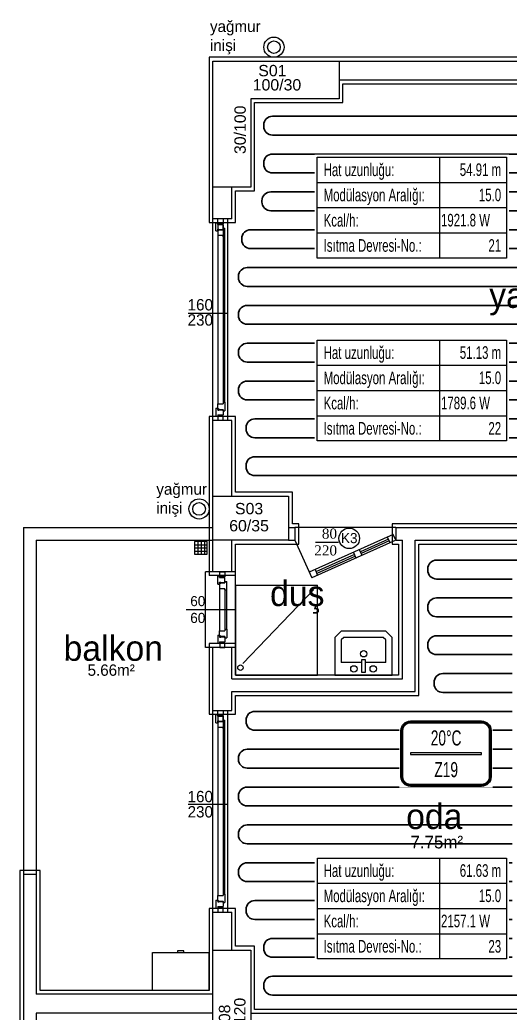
# Model space of a CAD drawing. Header units: centimetres. Extents: x 252602 to 265542, y -444050 to -441150.
# Drawn here: x 252602 to 252991, y -442256 to -441468 of the extents above; entities that cross this region are included whole.
import ezdxf
from ezdxf.enums import TextEntityAlignment as Align

# ---------------------------------------------------------------- set-up
doc = ezdxf.new("R2010")
doc.units = ezdxf.units.CM
for name, color, linetype in [('ROTAS-ISITMA-ETIKET', 2, 'Continuous'), ('ROTAS-ISITMA-MAHAL-ETIKET', 2, 'Continuous'), ('ROTAS-MIMARI', 8, 'Continuous'), ('ROTAS-MIMARI-YAZI', 8, 'Continuous')]:
    doc.layers.add(name, color=color, linetype=linetype)
doc.layers.add('ROTAS-ISITMA-PEX', color=1, linetype='Continuous', lineweight=30)
doc.styles.add('arial_1_18', font='arial.ttf', dxfattribs={"height": 0.2})
doc.styles.add('ROTAS-YAZI', font='arial.ttf')

# ---------------------------------------------------------------- blocks, each defined once
blk = doc.blocks.new('ROTAS-YI-ETIKET')
at = {"color": 2}
for p, q in [((96.87, 0), (96.87, -80)), ((0, -20), (150, -20)), ((0, -40), (150, -40)), ((0, -60), (150, -60))]:
    blk.add_line(p, q, dxfattribs=at)
at = {"color": 2, "extrusion": (0, 0, -1)}
blk.add_lwpolyline([(-150, 0), (-150, -80), (0, -80), (0, 0)], close=True, dxfattribs=at)
at = {"color": 2, "style": 'ROTAS-YAZI', "width": 0.65}
for s, p in [('Hat uzunluğu:', (5, -10)), ('Modülasyon Aralığı:', (5, -30)), ('Kcal/h:', (5, -50)), ('Isıtma Devresi-No.:', (5, -70))]:
    blk.add_text(s, height=10, dxfattribs=at).set_placement(p, align=Align.MIDDLE_LEFT)
at = {"color": 2, "style": 'ROTAS-YAZI', "width": 0.65, "flags": 1}
for tag in ['ALAN', 'NO', 'DERECE', 'BORU', 'MAHAL']:
    blk.add_attdef(tag, (0, 0), '', height=5, dxfattribs=at)
at = {"color": 2, "style": 'ROTAS-YAZI', "width": 0.65}
for tag, p in [('UZ', (145.7, -14.93)), ('AR', (145.7, -34.94)), ('NO1', (145.7, -75.02))]:
    blk.add_attdef(tag, text='', height=10, dxfattribs=at).set_placement(p, align=Align.RIGHT)
blk.add_attdef('YER', (98.01, -54.93), '', height=10, dxfattribs=at)
blk = doc.blocks.new('ROTAS-YI-MAHAL')
at = {"color": 2, "extrusion": (0, 0, -1)}
for points in [[(35.71, -18.44), (35.71, 18.44, 0.414214), (28.21, 25.94), (-28.21, 25.94, 0.414214), (-35.71, 18.44), (-35.71, -18.44, 0.414214), (-28.21, -25.94), (28.21, -25.94, 0.414214)], [(34.21, -18.44), (34.21, 18.44, 0.414214), (28.21, 24.44), (-28.21, 24.44, 0.414214), (-34.21, 18.44), (-34.21, -18.44, 0.414214), (-28.21, -24.44), (28.21, -24.44, 0.414214)]]:
    blk.add_lwpolyline(points, format="xyb", close=True, dxfattribs=at)
at = {"color": 4, "extrusion": (0, 0, -1)}
for points in [[(35.21, -18.44), (35.21, 18.44, 0.414214), (28.21, 25.44), (-28.21, 25.44, 0.414214), (-35.21, 18.44), (-35.21, -18.44, 0.414214), (-28.21, -25.44), (28.21, -25.44, 0.414214)], [(34.71, -18.44), (34.71, 18.44, 0.414214), (28.21, 24.94), (-28.21, 24.94, 0.414214), (-34.71, 18.44), (-34.71, -18.44, 0.414214), (-28.21, -24.94), (28.21, -24.94, 0.414214)]]:
    blk.add_lwpolyline(points, format="xyb", close=True, dxfattribs=at)
at = {"color": 2, "extrusion": (0, 0, -1)}
blk.add_lwpolyline([(28.21, -0.75), (-28.21, -0.75), (-28.21, 0.75), (28.21, 0.75)], close=True, dxfattribs=at)
at = {"color": 4, "style": 'ROTAS-YAZI', "width": 0.65}
blk.add_attdef('DERECE', (-12.12, 6.47), '', height=12, dxfattribs=at)
at = {"color": 2, "style": 'ROTAS-YAZI', "width": 0.65, "flags": 1}
for tag in ['ALAN', 'MAHAL']:
    blk.add_attdef(tag, (0, 0), '', height=5, dxfattribs=at)
at = {"color": 1, "style": 'ROTAS-YAZI', "width": 0.65}
blk.add_attdef('NO', (-9.26, -18.64), '', height=12, dxfattribs=at)

msp = doc.modelspace()

# ---------------------------------------------------------------- linework, layer by layer
at = {"layer": 'ROTAS-ISITMA-PEX'}
for points in [[(253165.5, -441544.5), (252802.5, -441544.5, 0.414214), (252795.5, -441551.5), (252795.5, -441552.5, 0.414214), (252802.5, -441559.5), (253150.5, -441559.5, -0.414214)], [(253150.5, -441574.5), (252802.5, -441574.5, 0.414214), (252795.5, -441581.5), (252795.5, -441582.5, 0.414214), (252802.5, -441589.5), (253150.5, -441589.5, -0.414214)], [(253150.5, -441604.5), (252801.11, -441604.5, 0.414214), (252794.11, -441611.5), (252794.11, -441612.5, 0.414214), (252801.11, -441619.5), (253150.5, -441619.5, -0.414214)], [(253150.5, -441634.5), (252785.11, -441634.5, 0.414214), (252778.11, -441641.5), (252778.11, -441642.5, 0.414214), (252785.11, -441649.5), (253150.5, -441649.5, -0.414214)], [(253150.5, -441664.5), (252782.5, -441664.5, 0.414214), (252775.5, -441671.5), (252775.5, -441672.5, 0.414214), (252782.5, -441679.5), (253150.5, -441679.5, -0.414214)], [(253135.5, -441694.5), (252782.5, -441694.5, 0.414214), (252775.5, -441701.5), (252775.5, -441702.5, 0.414214), (252782.5, -441709.5), (253120.5, -441709.5, -0.414214)], [(253120.5, -441724.5), (252782.5, -441724.5, 0.414214), (252775.5, -441731.5), (252775.5, -441732.5, 0.414214), (252782.5, -441739.5), (253120.5, -441739.5, -0.414214)], [(253120.5, -441754.5), (252782.5, -441754.5, 0.414214), (252775.5, -441761.5), (252775.5, -441762.5, 0.414214), (252782.5, -441769.5), (253120.5, -441769.5, -0.414214)], [(253120.5, -441784.5), (252788.5, -441784.5, 0.414214), (252781.5, -441791.5), (252781.5, -441792.5, 0.414214), (252788.5, -441799.5), (253120.5, -441799.5, -0.414214)], [(253120.5, -441814.5), (252788.5, -441814.5, 0.414214), (252781.5, -441821.5), (252781.5, -441822.5, 0.414214), (252788.5, -441829.5), (253127.5, -441829.5)], [(252992.5, -441911.5), (252932.5, -441911.5, -0.414214), (252925.5, -441904.5), (252925.5, -441903.5, -0.414214), (252932.5, -441896.5), (252999.5, -441896.5)], [(252992.5, -441941.5), (252932.5, -441941.5, -0.414214), (252925.5, -441934.5), (252925.5, -441933.5, -0.414214), (252932.5, -441926.5), (252992.5, -441926.5, 0.414214)], [(252992.5, -441971.5), (252932.5, -441971.5, -0.414214), (252925.5, -441964.5), (252925.5, -441963.5, -0.414214), (252932.5, -441956.5), (252992.5, -441956.5, 0.414214)], [(252992.5, -442001.5), (252937.5, -442001.5, -0.414214), (252930.5, -441994.5), (252930.5, -441993.5, -0.414214), (252937.5, -441986.5), (252992.5, -441986.5, 0.414214)], [(252992.5, -442031.5), (252788.5, -442031.5, -0.414214), (252781.5, -442024.5), (252781.5, -442023.5, -0.414214), (252788.5, -442016.5), (252992.5, -442016.5, 0.414214)], [(252992.5, -442061.5), (252782.5, -442061.5, -0.414214), (252775.5, -442054.5), (252775.5, -442053.5, -0.414214), (252782.5, -442046.5), (252992.5, -442046.5, 0.414214)], [(252992.5, -442091.5), (252782.5, -442091.5, -0.414214), (252775.5, -442084.5), (252775.5, -442083.5, -0.414214), (252782.5, -442076.5), (252992.5, -442076.5, 0.414214)], [(252992.5, -442121.5), (252782.5, -442121.5, -0.414214), (252775.5, -442114.5), (252775.5, -442113.5, -0.414214), (252782.5, -442106.5), (252992.5, -442106.5, 0.414214)], [(252992.5, -442151.5), (252782.5, -442151.5, -0.414214), (252775.5, -442144.5), (252775.5, -442143.5, -0.414214), (252782.5, -442136.5), (252992.5, -442136.5, 0.414214)], [(252992.5, -442181.5), (252788.5, -442181.5, -0.414214), (252781.5, -442174.5), (252781.5, -442173.5, -0.414214), (252788.5, -442166.5), (252992.5, -442166.5, 0.414214)], [(252992.5, -442211.5), (252802.5, -442211.5, -0.414214), (252795.5, -442204.5), (252795.5, -442203.5, -0.414214), (252802.5, -442196.5), (252992.5, -442196.5, 0.414214)], [(253007.5, -442241.5), (252802.5, -442241.5, -0.414214), (252795.5, -442234.5), (252795.5, -442233.5, -0.414214), (252802.5, -442226.5), (252992.5, -442226.5, 0.414214)]]:
    msp.add_lwpolyline(points, format="xyb", dxfattribs=at)
at = {"layer": 'ROTAS-MIMARI', "ltscale": 0.03}
for p, q in [((252855.24, -441497.76), (252752.24, -441497.76)), ((252752.24, -441497.76), (252752.24, -441600.76)), ((253035.24, -441497.76), (252855.24, -441497.76)), ((252855.24, -441500.76), (253035.24, -441500.76)), ((252855.24, -441515.76), (253035.24, -441515.76)), ((252858.24, -441518.76), (253032.24, -441518.76)), ((252858.24, -441533.76), (252858.24, -441518.76)), ((252788.24, -441603.76), (252788.24, -441533.76)), ((252788.24, -441533.76), (252858.24, -441533.76)), ((252752.24, -441600.76), (252752.24, -441628.76)), ((252755.24, -441625.76), (252755.24, -441600.76)), ((252770.24, -441625.76), (252770.24, -441600.76)), ((252773.24, -441628.76), (252773.24, -441603.76)), ((252773.24, -441603.76), (252788.24, -441603.76)), ((252752.24, -441628.76), (252773.24, -441628.76)), ((252770.24, -441625.76), (252755.24, -441625.76)), ((252755.24, -441785.76), (252755.24, -441625.76)), ((252757.65, -441629.06), (252759.05, -441629.06)), ((252757.65, -441635.46), (252757.65, -441629.06)), ((252759.05, -441629.06), (252759.05, -441772.56)), ((252759.05, -441630.26), (252759.05, -441629.06)), ((252759.05, -441630.26), (252763.25, -441630.26)), ((252759.25, -441629.76), (252759.25, -441625.76)), ((252763.25, -441629.76), (252759.25, -441629.76)), ((252763.25, -441625.76), (252763.25, -441629.76)), ((252763.25, -441630.26), (252763.25, -441771.36)), ((252763.25, -441634.26), (252763.25, -441630.26)), ((252767.05, -441785.76), (252767.05, -441625.76)), ((252757.65, -441635.46), (252759.05, -441635.46)), ((252759.05, -441633.96), (252760.05, -441633.96)), ((252759.05, -441635.46), (252759.05, -441633.96)), ((252759.05, -441634.56), (252759.05, -441638.96)), ((252759.05, -441634.56), (252759.55, -441634.56)), ((252759.05, -441638.96), (252763.25, -441638.96)), ((252759.55, -441634.86), (252759.55, -441634.56)), ((252759.55, -441634.86), (252760.05, -441634.86)), ((252760.05, -441634.26), (252760.05, -441633.96)), ((252760.05, -441634.26), (252763.25, -441634.26)), ((252760.05, -441634.86), (252760.05, -441634.56)), ((252760.05, -441634.56), (252763.25, -441634.56)), ((252763.25, -441633.36), (252763.25, -441634.56)), ((252763.25, -441633.36), (252764.65, -441633.36)), ((252763.25, -441640.16), (252763.25, -441638.96)), ((252763.25, -441640.16), (252764.65, -441640.16)), ((252764.65, -441771.36), (252764.65, -441633.36)), ((252764.65, -441640.16), (252764.65, -441633.36)), ((252735.61, -441700.81), (252767.05, -441700.81)), ((252759.05, -441772.56), (252763.25, -441772.56)), ((252759.05, -441776.96), (252759.05, -441772.56)), ((252763.25, -441771.36), (252763.25, -441772.56)), ((252763.25, -441771.36), (252764.65, -441771.36)), ((252764.65, -441771.36), (252764.65, -441778.16)), ((252757.65, -441776.06), (252757.65, -441782.46)), ((252757.65, -441776.06), (252759.05, -441776.06)), ((252757.65, -441782.46), (252759.05, -441782.46)), ((252759.05, -441776.06), (252759.05, -441777.56)), ((252759.05, -441776.96), (252759.55, -441776.96)), ((252759.05, -441777.56), (252760.05, -441777.56)), ((252759.05, -441781.26), (252759.05, -441782.46)), ((252759.05, -441781.26), (252763.25, -441781.26)), ((252759.25, -441781.76), (252759.25, -441785.76)), ((252763.25, -441781.76), (252759.25, -441781.76)), ((252759.55, -441776.66), (252760.05, -441776.66)), ((252759.55, -441776.66), (252759.55, -441776.96)), ((252760.05, -441776.66), (252760.05, -441776.96)), ((252760.05, -441776.96), (252763.25, -441776.96)), ((252760.05, -441777.26), (252760.05, -441777.56)), ((252760.05, -441777.26), (252763.25, -441777.26)), ((252763.25, -441778.16), (252763.25, -441776.96)), ((252763.25, -441777.26), (252763.25, -441781.26)), ((252763.25, -441778.16), (252764.65, -441778.16)), ((252763.25, -441785.76), (252763.25, -441781.76)), ((252752.24, -441782.76), (252752.24, -441845.76)), ((252773.24, -441782.76), (252752.24, -441782.76)), ((252755.24, -441845.76), (252755.24, -441785.76)), ((252770.24, -441785.76), (252755.24, -441785.76)), ((252770.24, -441845.76), (252770.24, -441785.76)), ((252773.24, -441842.76), (252773.24, -441782.76)), ((252818.24, -441842.76), (252773.24, -441842.76)), ((252818.24, -441867.76), (252818.24, -441842.76)), ((252752.24, -441845.76), (252752.24, -441880.76)), ((252823.24, -441867.76), (252818.24, -441867.76)), ((252823.24, -441883.76), (252823.24, -441867.76)), ((253083.24, -441867.76), (252897.43, -441867.76)), ((252897.43, -441867.76), (252897.43, -441883.76)), ((252815.24, -441870.76), (252820.24, -441870.76)), ((252900.24, -441870.76), (252820.24, -441870.76)), ((252898.19, -441876.2), (252831.63, -441906.11)), ((252900.24, -441880.76), (252898.19, -441876.2)), ((252900.43, -441870.76), (253080.24, -441870.76)), ((252900.43, -441880.76), (252900.43, -441870.76)), ((252750.77, -441881.86), (252740.77, -441881.86)), ((252740.77, -441881.86), (252740.77, -441891.86)), ((252740.77, -441884.33), (252750.77, -441884.33)), ((252743.24, -441881.86), (252743.24, -441891.86)), ((252745.86, -441881.86), (252745.86, -441891.86)), ((252748.47, -441881.86), (252748.47, -441891.86)), ((252750.77, -441891.86), (252750.77, -441881.86)), ((252752.24, -441880.76), (252752.24, -441908.76)), ((252755.24, -441905.76), (252755.24, -441880.76)), ((252770.24, -441905.76), (252770.24, -441880.76)), ((252773.24, -441908.76), (252773.24, -441883.76)), ((252773.24, -441883.76), (252815.24, -441883.76)), ((252815.24, -441880.76), (252820.24, -441880.76)), ((252815.24, -441883.76), (252823.24, -441883.76)), ((252820.24, -441880.76), (252833.68, -441910.67)), ((252900.24, -441880.76), (252833.68, -441910.67)), ((252836.62, -441882.25), (252854.73, -441882.25)), ((252894.37, -441879.89), (252872.09, -441889.9)), ((252895.01, -441881.33), (252872.73, -441891.34)), ((252895.68, -441882.81), (252893.63, -441878.25)), ((252897.43, -441883.76), (252902.43, -441883.76)), ((252900.43, -441880.76), (252905.43, -441880.76)), ((252902.43, -441883.76), (252902.43, -441987.76)), ((252905.43, -441990.76), (252905.43, -441880.76)), ((252915.43, -441880.76), (253025.24, -441880.76)), ((252915.43, -442000.76), (252915.43, -441880.76)), ((252918.43, -441883.76), (253022.24, -441883.76)), ((252918.43, -442003.76), (252918.43, -441883.76)), ((252740.77, -441886.86), (252750.77, -441886.86)), ((252740.77, -441889.39), (252750.77, -441889.39)), ((252740.77, -441891.86), (252750.77, -441891.86)), ((252867.53, -441891.95), (252836.93, -441905.7)), ((252868.84, -441894.87), (252866.79, -441890.31)), ((252873.4, -441892.82), (252871.35, -441888.26)), ((252868.17, -441893.39), (252837.57, -441907.14)), ((252749.24, -441965.76), (252749.24, -441905.76)), ((252755.24, -441905.76), (252749.24, -441905.76)), ((252770.24, -441905.76), (252755.24, -441905.76)), ((252760.74, -441909.76), (252760.74, -441905.76)), ((252760.74, -441905.76), (252764.74, -441905.76)), ((252764.74, -441905.76), (252764.74, -441909.76)), ((252773.24, -441905.76), (252770.24, -441905.76)), ((252773.24, -441965.76), (252773.24, -441905.76)), ((252836.19, -441904.06), (252838.24, -441908.62)), ((252773.24, -441908.76), (252752.24, -441908.76)), ((252759.14, -441915.48), (252759.14, -441909.08)), ((252759.14, -441909.08), (252760.54, -441909.08)), ((252759.14, -441915.48), (252760.54, -441915.48)), ((252760.54, -441910.28), (252760.54, -441909.08)), ((252760.54, -441910.28), (252764.74, -441910.28)), ((252760.54, -441915.48), (252760.54, -441913.98)), ((252760.54, -441913.98), (252761.54, -441913.98)), ((252760.54, -441914.58), (252761.04, -441914.58)), ((252760.54, -441914.58), (252760.54, -441918.98)), ((252764.74, -441909.76), (252760.74, -441909.76)), ((252761.04, -441914.88), (252761.04, -441914.58)), ((252761.04, -441914.88), (252761.54, -441914.88)), ((252761.54, -441914.28), (252761.54, -441913.98)), ((252761.54, -441914.28), (252764.74, -441914.28)), ((252761.54, -441914.58), (252764.74, -441914.58)), ((252761.54, -441914.88), (252761.54, -441914.58)), ((252764.74, -441914.28), (252764.74, -441910.28)), ((252764.74, -441913.38), (252766.14, -441913.38)), ((252764.74, -441913.38), (252764.74, -441914.58)), ((252766.14, -441920.18), (252766.14, -441913.38)), ((252773.24, -441987.76), (252773.24, -441916.38)), ((252773.24, -441916.38), (252773.24, -441987.76)), ((252773.24, -441916.38), (252838.24, -441916.38)), ((252838.24, -441987.76), (252838.24, -441916.38)), ((252760.54, -441918.98), (252764.74, -441918.98)), ((252760.54, -441918.98), (252760.54, -441952.56)), ((252764.74, -441920.18), (252764.74, -441918.98)), ((252764.74, -441920.18), (252766.14, -441920.18)), ((252764.74, -441920.18), (252764.74, -441951.36)), ((252766.14, -441951.36), (252766.14, -441920.18)), ((252835.23, -441919.93), (252779.07, -441978.52)), ((252733.97, -441935.76), (252773.24, -441935.76)), ((252760.54, -441952.56), (252764.74, -441952.56)), ((252760.54, -441956.96), (252760.54, -441952.56)), ((252764.74, -441951.36), (252764.74, -441952.56)), ((252764.74, -441951.36), (252766.14, -441951.36)), ((252766.14, -441951.36), (252766.14, -441958.16)), ((252856.95, -441952.76), (252851.95, -441957.76)), ((252892.27, -441952.76), (252856.95, -441952.76)), ((252897.27, -441957.76), (252892.27, -441952.76)), ((252752.24, -441962.76), (252752.24, -442018.76)), ((252773.24, -441962.76), (252752.24, -441962.76)), ((252759.14, -441956.06), (252759.14, -441962.46)), ((252759.14, -441956.06), (252760.54, -441956.06)), ((252759.14, -441962.46), (252760.54, -441962.46)), ((252760.54, -441956.06), (252760.54, -441957.56)), ((252760.54, -441956.96), (252761.04, -441956.96)), ((252760.54, -441957.56), (252761.54, -441957.56)), ((252760.54, -441961.26), (252760.54, -441962.46)), ((252760.54, -441961.26), (252764.74, -441961.26)), ((252760.74, -441961.76), (252760.74, -441965.76)), ((252764.74, -441961.76), (252760.74, -441961.76)), ((252761.04, -441956.66), (252761.54, -441956.66)), ((252761.04, -441956.66), (252761.04, -441956.96)), ((252761.54, -441956.66), (252761.54, -441956.96)), ((252761.54, -441956.96), (252764.74, -441956.96)), ((252761.54, -441957.26), (252761.54, -441957.56)), ((252761.54, -441957.26), (252764.74, -441957.26)), ((252764.74, -441958.16), (252764.74, -441956.96)), ((252764.74, -441957.26), (252764.74, -441961.26)), ((252764.74, -441958.16), (252766.14, -441958.16)), ((252764.74, -441965.76), (252764.74, -441961.76)), ((252851.95, -441957.76), (252851.95, -441987.76)), ((252859.02, -441957.76), (252856.95, -441959.84)), ((252856.95, -441959.84), (252856.95, -441977.76)), ((252890.2, -441957.76), (252859.02, -441957.76)), ((252892.27, -441959.84), (252890.2, -441957.76)), ((252892.27, -441977.76), (252892.27, -441959.84)), ((252897.27, -441987.76), (252897.27, -441957.76)), ((252755.24, -441965.76), (252749.24, -441965.76)), ((252755.24, -442015.76), (252755.24, -441965.76)), ((252770.24, -441965.76), (252755.24, -441965.76)), ((252760.74, -441965.76), (252764.74, -441965.76)), ((252770.24, -441990.76), (252770.24, -441965.76)), ((252773.24, -441965.76), (252770.24, -441965.76)), ((252872.94, -441977.76), (252856.95, -441977.76)), ((252876.28, -441975.48), (252872.94, -441975.48)), ((252872.94, -441975.48), (252872.94, -441985.48)), ((252876.28, -441985.48), (252876.28, -441975.48)), ((252892.27, -441977.76), (252876.28, -441977.76)), ((252872.94, -441985.48), (252876.28, -441985.48)), ((252770.24, -441990.76), (252905.43, -441990.76)), ((252902.43, -441987.76), (252773.24, -441987.76)), ((252773.24, -441987.76), (252838.24, -441987.76)), ((252851.95, -441987.76), (252897.27, -441987.76)), ((252770.24, -442015.76), (252770.24, -442000.76)), ((252770.24, -442000.76), (252915.43, -442000.76)), ((252773.24, -442018.76), (252773.24, -442003.76)), ((252773.24, -442003.76), (252918.43, -442003.76)), ((252752.24, -442018.76), (252773.24, -442018.76)), ((252755.24, -442015.76), (252770.24, -442015.76)), ((252755.24, -442175.76), (252755.24, -442015.76)), ((252759.25, -442019.76), (252759.25, -442015.76)), ((252763.25, -442015.76), (252763.25, -442019.76)), ((252767.05, -442175.76), (252767.05, -442015.76)), ((252757.65, -442019.06), (252759.05, -442019.06)), ((252757.65, -442025.46), (252757.65, -442019.06)), ((252757.65, -442025.46), (252759.05, -442025.46)), ((252759.05, -442019.06), (252759.05, -442162.56)), ((252759.05, -442020.26), (252759.05, -442019.06)), ((252759.05, -442020.26), (252763.25, -442020.26)), ((252759.05, -442023.96), (252760.05, -442023.96)), ((252759.05, -442025.46), (252759.05, -442023.96)), ((252759.05, -442024.56), (252759.05, -442028.96)), ((252759.05, -442024.56), (252759.55, -442024.56)), ((252763.25, -442019.76), (252759.25, -442019.76)), ((252759.55, -442024.86), (252759.55, -442024.56)), ((252759.55, -442024.86), (252760.05, -442024.86)), ((252760.05, -442024.26), (252760.05, -442023.96)), ((252760.05, -442024.26), (252763.25, -442024.26)), ((252760.05, -442024.86), (252760.05, -442024.56)), ((252760.05, -442024.56), (252763.25, -442024.56)), ((252763.25, -442020.26), (252763.25, -442161.36)), ((252763.25, -442024.26), (252763.25, -442020.26)), ((252763.25, -442023.36), (252763.25, -442024.56)), ((252763.25, -442023.36), (252764.65, -442023.36)), ((252764.65, -442161.36), (252764.65, -442023.36)), ((252764.65, -442030.16), (252764.65, -442023.36)), ((252759.05, -442028.96), (252763.25, -442028.96)), ((252763.25, -442030.16), (252763.25, -442028.96)), ((252763.25, -442030.16), (252764.65, -442030.16)), ((252735.65, -442090.18), (252767.05, -442090.18)), ((252618.24, -442142.76), (252602.24, -442142.76)), ((252602.24, -442142.76), (252602.24, -442348.76)), ((252618.24, -442237.76), (252618.24, -442142.76)), ((252615.24, -442145.76), (252605.24, -442145.76)), ((252605.24, -442145.76), (252605.24, -442345.76)), ((252615.24, -442145.76), (252615.24, -442240.76)), ((252757.65, -442166.06), (252757.65, -442172.46)), ((252757.65, -442166.06), (252759.05, -442166.06)), ((252759.05, -442162.56), (252763.25, -442162.56)), ((252759.05, -442166.96), (252759.05, -442162.56)), ((252759.05, -442166.06), (252759.05, -442167.56)), ((252759.05, -442166.96), (252759.55, -442166.96)), ((252759.05, -442167.56), (252760.05, -442167.56)), ((252759.55, -442166.66), (252760.05, -442166.66)), ((252759.55, -442166.66), (252759.55, -442166.96)), ((252760.05, -442166.66), (252760.05, -442166.96)), ((252760.05, -442166.96), (252763.25, -442166.96)), ((252760.05, -442167.26), (252760.05, -442167.56)), ((252760.05, -442167.26), (252763.25, -442167.26)), ((252763.25, -442161.36), (252763.25, -442162.56)), ((252763.25, -442161.36), (252764.65, -442161.36)), ((252763.25, -442168.16), (252763.25, -442166.96)), ((252763.25, -442167.26), (252763.25, -442171.26)), ((252763.25, -442168.16), (252764.65, -442168.16)), ((252764.65, -442161.36), (252764.65, -442168.16)), ((252773.24, -442172.76), (252752.24, -442172.76)), ((252752.24, -442172.76), (252752.24, -442237.76)), ((252755.24, -442205.76), (252755.24, -442175.76)), ((252755.24, -442175.76), (252770.24, -442175.76)), ((252757.65, -442172.46), (252759.05, -442172.46)), ((252759.05, -442171.26), (252759.05, -442172.46)), ((252759.05, -442171.26), (252763.25, -442171.26)), ((252759.25, -442171.76), (252759.25, -442175.76)), ((252763.25, -442171.76), (252759.25, -442171.76)), ((252763.25, -442175.76), (252763.25, -442171.76)), ((252770.24, -442205.76), (252770.24, -442175.76)), ((252773.24, -442202.76), (252773.24, -442172.76)), ((252707.24, -442207.76), (252752.24, -442207.76)), ((252707.24, -442237.76), (252707.24, -442207.76)), ((252732.23, -442206.47), (252727.25, -442206.47)), ((252727.25, -442206.47), (252727.25, -442207.76)), ((252732.23, -442207.76), (252732.23, -442206.47)), ((252752.24, -442237.76), (252752.24, -442207.76)), ((252788.24, -442202.76), (252773.24, -442202.76)), ((252788.24, -442252.76), (252788.24, -442202.76)), ((252752.24, -442237.76), (252618.24, -442237.76)), ((252752.24, -442237.76), (252707.24, -442237.76)), ((252755.24, -442240.76), (252615.24, -442240.76)), ((253022.24, -442252.76), (252788.24, -442252.76)), ((252755.24, -442255.76), (252615.24, -442255.76)), ((252615.24, -442255.76), (252615.24, -442345.76)), ((252785.24, -442255.76), (253025.24, -442255.76))]:
    msp.add_line(p, q, dxfattribs=at)
for points in [[(252755.24, -441600.76), (252755.24, -441500.76)], [(252755.24, -441500.76), (252855.24, -441500.76)], [(252855.24, -441500.76), (252855.24, -441530.76)], [(252855.24, -441530.76), (252785.24, -441530.76)], [(252785.24, -441530.76), (252785.24, -441600.76)], [(252785.24, -441600.76), (252755.24, -441600.76)], [(252755.24, -441880.76), (252755.24, -441845.76)], [(252755.24, -441845.76), (252815.24, -441845.76)], [(252815.24, -441845.76), (252815.24, -441880.76)], [(252605.24, -441870.76), (252605.24, -442145.76)], [(252605.24, -441870.76), (252755.24, -441870.76)], [(252820.24, -441870.76), (252820.24, -441880.76)], [(252615.24, -441880.76), (252615.24, -442145.76)], [(252615.24, -441880.76), (252755.24, -441880.76)], [(252815.24, -441880.76), (252755.24, -441880.76)], [(252755.24, -442325.76), (252755.24, -442205.76)], [(252755.24, -442205.76), (252785.24, -442205.76)], [(252785.24, -442205.76), (252785.24, -442325.76)]]:
    msp.add_lwpolyline(points, dxfattribs=at)
for centre, radius in [((252803.59, -441489.76), 8), ((252803.59, -441489.76), 5), ((252744.24, -441855.94), 8), ((252744.24, -441855.94), 5), ((252863.26, -441879.27), 8.14), ((252874.74, -441970.81), 2.52), ((252777.04, -441981.81), 2.18), ((252866.95, -441982.76), 2.52), ((252882.27, -441982.76), 2.52)]:
    msp.add_circle(centre, radius, dxfattribs=at)

# ---------------------------------------------------------------- texts
at = {"layer": 'ROTAS-MIMARI-YAZI', "ltscale": 0.03, "style": 'arial_1_18'}
for s, p in [('S01', (252791.18, -441512.84)), ('100/30', (252786.78, -441524.11)), ('S03', (252772.73, -441860.18)), ('60/35', (252768.15, -441873.72))]:
    msp.add_text(s, height=9, dxfattribs=at).set_placement(p)
for s, p in [('30/100', (252781.26, -441574.51)), ('30/120', (252781.05, -442282.04)), ('S08', (252768.94, -442271.35))]:
    msp.add_text(s, height=9, rotation=90, dxfattribs=at).set_placement(p)
at = {"layer": 'ROTAS-MIMARI-YAZI', "ltscale": 0.03}
for s, height, p in [('160', 9, (252735.18, -441698.51)), ('230', 9, (252735.2, -441710.58)), ('60', 8, (252737.29, -441933.03)), ('60', 8, (252737.29, -441946.36)), ('160', 9, (252735.18, -442088.52)), ('230', 9, (252735.2, -442100.59))]:
    msp.add_text(s, height=height, dxfattribs=at).set_placement(p)
for s, width, insert, char_height, attachment_point in [('yağmur\\Pinişi', 115.95, (252752.92, -441495.52), 9, 7), ('yatak od.', 237.6489, (253082.74, -441676.5), 20, 3), ('yağmur\\Pinişi', 115.95, (252710.39, -441862.46), 9, 7), ('duş', 237.6489, (252843.65, -441912.94), 20, 3), ('balkon', 237.6489, (252715.68, -441956.37), 20, 3), ('5.66m²', 64.7169, (252655.89, -441979.25), 9, 1), ('oda', 237.6489, (252953.02, -442089.77), 20, 3), ('7.75m²', 64.7169, (252953.5, -442115.14), 10, 3)]:
    msp.add_mtext_dynamic_manual_height_columns(s, width=width, gutter_width=45, heights=[0], dxfattribs=dict(at, insert=insert, char_height=char_height, attachment_point=attachment_point))
at = {"layer": 'ROTAS-MIMARI-YAZI', "ltscale": 0.03, "char_height": 8, "attachment_point": 3}
for s, insert, width in [('{\\fTimes New Roman|b0|i0|c162|p18;80\\P220}', (252853.65, -441871.49), 23.5115), ('K3', (252869.83, -441875.07), 23.8917)]:
    msp.add_mtext(s, dxfattribs=dict(at, insert=insert, width=width))

# ---------------------------------------------------------------- next in the draw order: wipeouts: each hides what was drawn before it
for points in [[(252835.99, -441659), (252989.99, -441659), (252989.99, -441575), (252835.99, -441575)], [(252835.99, -441804), (252989.99, -441804), (252989.99, -441720), (252835.99, -441720)], [(252903, -442077), (252977, -442077), (252977, -442023), (252903, -442023)], [(252836, -442214.76), (252990, -442214.76), (252990, -442130.76), (252836, -442130.76)]]:
    msp.add_wipeout(points)

# ---------------------------------------------------------------- next in the draw order: block references
at = {"layer": 'ROTAS-ISITMA-ETIKET'}
for p, values in [((252837.99, -441577), {'UZ': '54.91 m', 'AR': '15.0', 'NO1': '21', 'YER': '1921.8 W'}), ((252837.99, -441722), {'UZ': '51.13 m', 'AR': '15.0', 'NO1': '22', 'YER': '1789.6 W'}), ((252838, -442132.76), {'UZ': '61.63 m', 'AR': '15.0', 'NO1': '23', 'YER': '2157.1 W'})]:
    msp.add_blockref('ROTAS-YI-ETIKET', p, dxfattribs=at).add_auto_attribs(values)
at = {"layer": 'ROTAS-ISITMA-MAHAL-ETIKET'}
msp.add_blockref('ROTAS-YI-MAHAL', (252940, -442050), dxfattribs=at).add_auto_attribs({'DERECE': '20%%DC', 'NO': 'Z19'})

doc.saveas('drawing.dxf')
